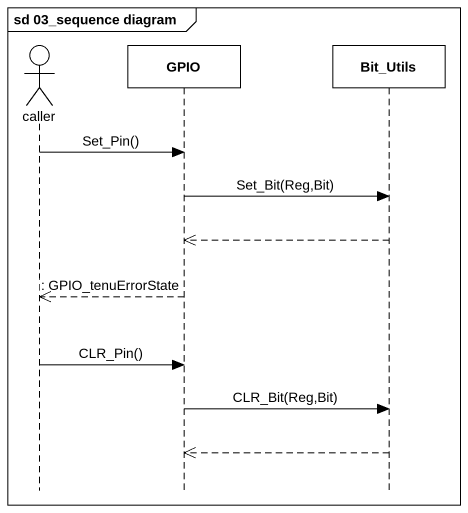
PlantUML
@startuml
mainframe sd 03_sequence diagram
hide footbox
actor caller
participant GPIO
participant Bit_Utils

caller -> GPIO : Set_Pin()
GPIO -> Bit_Utils : Set_Bit(Reg,Bit)
Bit_Utils -->> GPIO
GPIO -->> caller : : GPIO_tenuErrorState
caller -> GPIO : CLR_Pin()
GPIO -> Bit_Utils : CLR_Bit(Reg,Bit)
Bit_Utils -->> GPIO
@enduml
